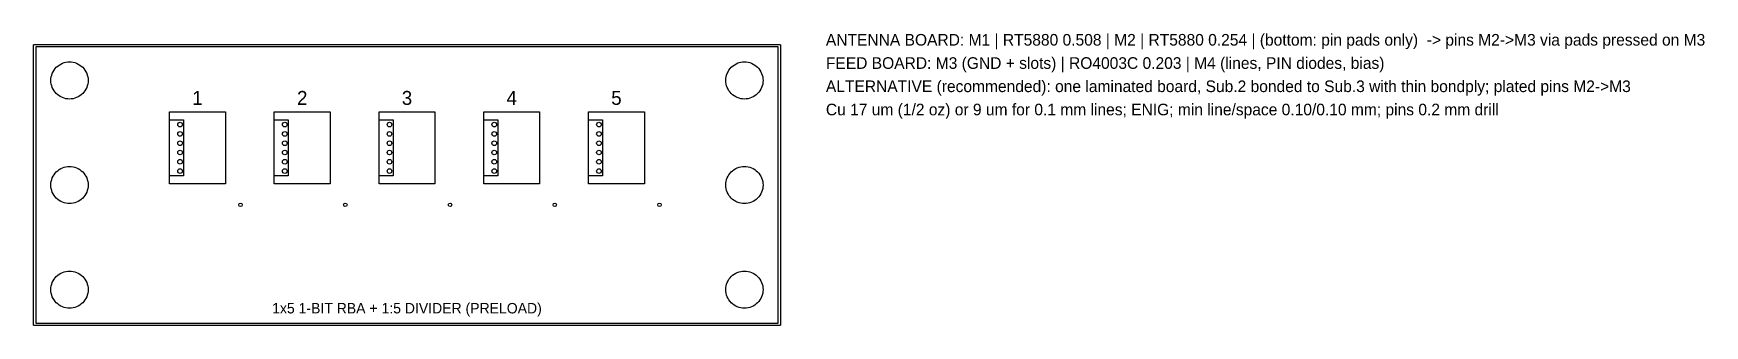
# Model space of a CAD drawing. Header units: millimetres. Extents: x -16.1 to 55.8, y -6 to 6.5.
import ezdxf
from ezdxf.enums import TextEntityAlignment as Align

# ---------------------------------------------------------------- set-up
doc = ezdxf.new("R2010")
doc.units = ezdxf.units.MM
for name, color, linetype in [('ANT_OUTLINE', 8, 'Continuous'), ('FAB', 9, 'Continuous'), ('M1', 1, 'Continuous'), ('M2', 30, 'Continuous'), ('NPTH', 9, 'Continuous'), ('SILK_M1', 7, 'Continuous'), ('VIA', 6, 'Continuous')]:
    doc.layers.add(name, color=color, linetype=linetype)

msp = doc.modelspace()

# ---------------------------------------------------------------- linework, layer by layer
at = {"layer": 'ANT_OUTLINE'}
for points in [[(16, -6.05), (-16, -6.05), (-16.005, -6.05), (-16.01, -6.049), (-16.015, -6.048), (-16.019, -6.046), (-16.024, -6.044), (-16.028, -6.042), (-16.032, -6.039), (-16.035, -6.035), (-16.039, -6.032), (-16.042, -6.028), (-16.044, -6.024), (-16.046, -6.019), (-16.048, -6.015), (-16.049, -6.01), (-16.05, -6.005), (-16.05, -6), (-16.05, 6), (-16.05, 6.005), (-16.049, 6.01), (-16.048, 6.015), (-16.046, 6.019), (-16.044, 6.024), (-16.042, 6.028), (-16.039, 6.032), (-16.035, 6.035), (-16.032, 6.039), (-16.028, 6.042), (-16.024, 6.044), (-16.019, 6.046), (-16.015, 6.048), (-16.01, 6.049), (-16.005, 6.05), (-16, 6.05), (16, 6.05), (16.005, 6.05), (16.01, 6.049), (16.015, 6.048), (16.019, 6.046), (16.024, 6.044), (16.028, 6.042), (16.032, 6.039), (16.035, 6.035), (16.039, 6.032), (16.042, 6.028), (16.044, 6.024), (16.046, 6.019), (16.048, 6.015), (16.049, 6.01), (16.05, 6.005), (16.05, 6), (16.05, -6), (16.05, -6.005), (16.049, -6.01), (16.048, -6.015), (16.046, -6.019), (16.044, -6.024), (16.042, -6.028), (16.039, -6.032), (16.035, -6.035), (16.032, -6.039), (16.028, -6.042), (16.024, -6.044), (16.019, -6.046), (16.015, -6.048), (16.01, -6.049), (16.005, -6.05)], [(15.95, -5.95), (15.95, 5.95), (-15.95, 5.95), (-15.95, -5.95)]]:
    msp.add_lwpolyline(points, close=True, dxfattribs=at)
at = {"layer": 'M1'}
for points in [[(-10.2, 3.15), (-7.8, 3.15), (-7.8, 0.05), (-10.2, 0.05)], [(-5.7, 3.15), (-3.3, 3.15), (-3.3, 0.05), (-5.7, 0.05)], [(-1.2, 3.15), (1.2, 3.15), (1.2, 0.05), (-1.2, 0.05)], [(5.7, 3.15), (5.7, 0.05), (3.3, 0.05), (3.3, 3.15)], [(10.2, 3.15), (10.2, 0.05), (7.8, 0.05), (7.8, 3.15)]]:
    msp.add_lwpolyline(points, close=True, dxfattribs=at)
at = {"layer": 'M2'}
for points in [[(-10.2, 2.8), (-9.6, 2.8), (-9.6, 0.4), (-10.2, 0.4)], [(-5.7, 2.8), (-5.1, 2.8), (-5.1, 0.4), (-5.7, 0.4)], [(-1.2, 2.8), (-0.6, 2.8), (-0.6, 0.4), (-1.2, 0.4)], [(3.9, 2.8), (3.9, 0.4), (3.3, 0.4), (3.3, 2.8)], [(8.4, 2.8), (8.4, 0.4), (7.8, 0.4), (7.8, 2.8)]]:
    msp.add_lwpolyline(points, close=True, dxfattribs=at)
at = {"layer": 'NPTH'}
for points in [[(-13.734, 4.268), (-13.761, 4.194), (-13.794, 4.123), (-13.835, 4.056), (-13.882, 3.992), (-13.934, 3.934), (-13.992, 3.882), (-14.056, 3.835), (-14.123, 3.794), (-14.194, 3.761), (-14.268, 3.734), (-14.344, 3.715), (-14.422, 3.704), (-14.5, 3.7), (-14.578, 3.704), (-14.656, 3.715), (-14.732, 3.734), (-14.806, 3.761), (-14.877, 3.794), (-14.944, 3.835), (-15.008, 3.882), (-15.066, 3.934), (-15.118, 3.992), (-15.165, 4.056), (-15.206, 4.123), (-15.239, 4.194), (-15.266, 4.268), (-15.285, 4.344), (-15.296, 4.422), (-15.3, 4.5), (-15.296, 4.578), (-15.285, 4.656), (-15.266, 4.732), (-15.239, 4.806), (-15.206, 4.877), (-15.165, 4.944), (-15.118, 5.008), (-15.066, 5.066), (-15.008, 5.118), (-14.944, 5.165), (-14.877, 5.206), (-14.806, 5.239), (-14.732, 5.266), (-14.656, 5.285), (-14.578, 5.296), (-14.5, 5.3), (-14.422, 5.296), (-14.344, 5.285), (-14.268, 5.266), (-14.194, 5.239), (-14.123, 5.206), (-14.056, 5.165), (-13.992, 5.118), (-13.934, 5.066), (-13.882, 5.008), (-13.835, 4.944), (-13.794, 4.877), (-13.761, 4.806), (-13.734, 4.732), (-13.715, 4.656), (-13.704, 4.578), (-13.7, 4.5), (-13.704, 4.422), (-13.715, 4.344)], [(15.266, 4.268), (15.239, 4.194), (15.206, 4.123), (15.165, 4.056), (15.118, 3.992), (15.066, 3.934), (15.008, 3.882), (14.944, 3.835), (14.877, 3.794), (14.806, 3.761), (14.732, 3.734), (14.656, 3.715), (14.578, 3.704), (14.5, 3.7), (14.422, 3.704), (14.344, 3.715), (14.268, 3.734), (14.194, 3.761), (14.123, 3.794), (14.056, 3.835), (13.992, 3.882), (13.934, 3.934), (13.882, 3.992), (13.835, 4.056), (13.794, 4.123), (13.761, 4.194), (13.734, 4.268), (13.715, 4.344), (13.704, 4.422), (13.7, 4.5), (13.704, 4.578), (13.715, 4.656), (13.734, 4.732), (13.761, 4.806), (13.794, 4.877), (13.835, 4.944), (13.882, 5.008), (13.934, 5.066), (13.992, 5.118), (14.056, 5.165), (14.123, 5.206), (14.194, 5.239), (14.268, 5.266), (14.344, 5.285), (14.422, 5.296), (14.5, 5.3), (14.578, 5.296), (14.656, 5.285), (14.732, 5.266), (14.806, 5.239), (14.877, 5.206), (14.944, 5.165), (15.008, 5.118), (15.066, 5.066), (15.118, 5.008), (15.165, 4.944), (15.206, 4.877), (15.239, 4.806), (15.266, 4.732), (15.285, 4.656), (15.296, 4.578), (15.3, 4.5), (15.296, 4.422), (15.285, 4.344)], [(-13.734, -0.232), (-13.761, -0.306), (-13.794, -0.377), (-13.835, -0.444), (-13.882, -0.508), (-13.934, -0.566), (-13.992, -0.618), (-14.056, -0.665), (-14.123, -0.706), (-14.194, -0.739), (-14.268, -0.766), (-14.344, -0.785), (-14.422, -0.796), (-14.5, -0.8), (-14.578, -0.796), (-14.656, -0.785), (-14.732, -0.766), (-14.806, -0.739), (-14.877, -0.706), (-14.944, -0.665), (-15.008, -0.618), (-15.066, -0.566), (-15.118, -0.508), (-15.165, -0.444), (-15.206, -0.377), (-15.239, -0.306), (-15.266, -0.232), (-15.285, -0.156), (-15.296, -0.078), (-15.3, 0), (-15.296, 0.078), (-15.285, 0.156), (-15.266, 0.232), (-15.239, 0.306), (-15.206, 0.377), (-15.165, 0.444), (-15.118, 0.508), (-15.066, 0.566), (-15.008, 0.618), (-14.944, 0.665), (-14.877, 0.706), (-14.806, 0.739), (-14.732, 0.766), (-14.656, 0.785), (-14.578, 0.796), (-14.5, 0.8), (-14.422, 0.796), (-14.344, 0.785), (-14.268, 0.766), (-14.194, 0.739), (-14.123, 0.706), (-14.056, 0.665), (-13.992, 0.618), (-13.934, 0.566), (-13.882, 0.508), (-13.835, 0.444), (-13.794, 0.377), (-13.761, 0.306), (-13.734, 0.232), (-13.715, 0.156), (-13.704, 0.078), (-13.7, 0), (-13.704, -0.078), (-13.715, -0.156)], [(15.285, -0.156), (15.266, -0.232), (15.239, -0.306), (15.206, -0.377), (15.165, -0.444), (15.118, -0.508), (15.066, -0.566), (15.008, -0.618), (14.944, -0.665), (14.877, -0.706), (14.806, -0.739), (14.732, -0.766), (14.656, -0.785), (14.578, -0.796), (14.5, -0.8), (14.422, -0.796), (14.344, -0.785), (14.268, -0.766), (14.194, -0.739), (14.123, -0.706), (14.056, -0.665), (13.992, -0.618), (13.934, -0.566), (13.882, -0.508), (13.835, -0.444), (13.794, -0.377), (13.761, -0.306), (13.734, -0.232), (13.715, -0.156), (13.704, -0.078), (13.7, 0), (13.704, 0.078), (13.715, 0.156), (13.734, 0.232), (13.761, 0.306), (13.794, 0.377), (13.835, 0.444), (13.882, 0.508), (13.934, 0.566), (13.992, 0.618), (14.056, 0.665), (14.123, 0.706), (14.194, 0.739), (14.268, 0.766), (14.344, 0.785), (14.422, 0.796), (14.5, 0.8), (14.578, 0.796), (14.656, 0.785), (14.732, 0.766), (14.806, 0.739), (14.877, 0.706), (14.944, 0.665), (15.008, 0.618), (15.066, 0.566), (15.118, 0.508), (15.165, 0.444), (15.206, 0.377), (15.239, 0.306), (15.266, 0.232), (15.285, 0.156), (15.296, 0.078), (15.3, 0), (15.296, -0.078)], [(-13.715, -4.656), (-13.734, -4.732), (-13.761, -4.806), (-13.794, -4.877), (-13.835, -4.944), (-13.882, -5.008), (-13.934, -5.066), (-13.992, -5.118), (-14.056, -5.165), (-14.123, -5.206), (-14.194, -5.239), (-14.268, -5.266), (-14.344, -5.285), (-14.422, -5.296), (-14.5, -5.3), (-14.578, -5.296), (-14.656, -5.285), (-14.732, -5.266), (-14.806, -5.239), (-14.877, -5.206), (-14.944, -5.165), (-15.008, -5.118), (-15.066, -5.066), (-15.118, -5.008), (-15.165, -4.944), (-15.206, -4.877), (-15.239, -4.806), (-15.266, -4.732), (-15.285, -4.656), (-15.296, -4.578), (-15.3, -4.5), (-15.296, -4.422), (-15.285, -4.344), (-15.266, -4.268), (-15.239, -4.194), (-15.206, -4.123), (-15.165, -4.056), (-15.118, -3.992), (-15.066, -3.934), (-15.008, -3.882), (-14.944, -3.835), (-14.877, -3.794), (-14.806, -3.761), (-14.732, -3.734), (-14.656, -3.715), (-14.578, -3.704), (-14.5, -3.7), (-14.422, -3.704), (-14.344, -3.715), (-14.268, -3.734), (-14.194, -3.761), (-14.123, -3.794), (-14.056, -3.835), (-13.992, -3.882), (-13.934, -3.934), (-13.882, -3.992), (-13.835, -4.056), (-13.794, -4.123), (-13.761, -4.194), (-13.734, -4.268), (-13.715, -4.344), (-13.704, -4.422), (-13.7, -4.5), (-13.704, -4.578)], [(15.266, -4.732), (15.239, -4.806), (15.206, -4.877), (15.165, -4.944), (15.118, -5.008), (15.066, -5.066), (15.008, -5.118), (14.944, -5.165), (14.877, -5.206), (14.806, -5.239), (14.732, -5.266), (14.656, -5.285), (14.578, -5.296), (14.5, -5.3), (14.422, -5.296), (14.344, -5.285), (14.268, -5.266), (14.194, -5.239), (14.123, -5.206), (14.056, -5.165), (13.992, -5.118), (13.934, -5.066), (13.882, -5.008), (13.835, -4.944), (13.794, -4.877), (13.761, -4.806), (13.734, -4.732), (13.715, -4.656), (13.704, -4.578), (13.7, -4.5), (13.704, -4.422), (13.715, -4.344), (13.734, -4.268), (13.761, -4.194), (13.794, -4.123), (13.835, -4.056), (13.882, -3.992), (13.934, -3.934), (13.992, -3.882), (14.056, -3.835), (14.123, -3.794), (14.194, -3.761), (14.268, -3.734), (14.344, -3.715), (14.422, -3.704), (14.5, -3.7), (14.578, -3.704), (14.656, -3.715), (14.732, -3.734), (14.806, -3.761), (14.877, -3.794), (14.944, -3.835), (15.008, -3.882), (15.066, -3.934), (15.118, -3.992), (15.165, -4.056), (15.206, -4.123), (15.239, -4.194), (15.266, -4.268), (15.285, -4.344), (15.296, -4.422), (15.3, -4.5), (15.296, -4.578), (15.285, -4.656)]]:
    msp.add_lwpolyline(points, close=True, dxfattribs=at)
at = {"layer": 'VIA'}
for centre, radius in [((-9.75, 2.6), 0.1), ((-9.75, 2.2), 0.1), ((-5.25, 2.6), 0.1), ((-5.25, 2.2), 0.1), ((-0.75, 2.6), 0.1), ((-0.75, 2.2), 0.1), ((3.75, 2.6), 0.1), ((3.75, 2.2), 0.1), ((8.25, 2.6), 0.1), ((8.25, 2.2), 0.1), ((-9.75, 1.8), 0.1), ((-9.75, 1.4), 0.1), ((-5.25, 1.8), 0.1), ((-5.25, 1.4), 0.1), ((-0.75, 1.8), 0.1), ((-0.75, 1.4), 0.1), ((3.75, 1.8), 0.1), ((3.75, 1.4), 0.1), ((8.25, 1.8), 0.1), ((8.25, 1.4), 0.1), ((-9.75, 1), 0.1), ((-5.25, 1), 0.1), ((-0.75, 1), 0.1), ((3.75, 1), 0.1), ((8.25, 1), 0.1), ((-9.75, 0.6), 0.1), ((-5.25, 0.6), 0.1), ((-0.75, 0.6), 0.1), ((3.75, 0.6), 0.1), ((8.25, 0.6), 0.1), ((-7.15, -0.85), 0.075), ((-2.65, -0.85), 0.075), ((1.85, -0.85), 0.075), ((6.35, -0.85), 0.075), ((10.85, -0.85), 0.075)]:
    msp.add_circle(centre, radius, dxfattribs=at)

# ---------------------------------------------------------------- texts
at = {"layer": 'FAB'}
for s, p in [('ANTENNA BOARD: M1 | RT5880 0.508 | M2 | RT5880 0.254 | (bottom: pin pads only)  -> pins M2->M3 via pads pressed on M3', (18, 6)), ('FEED BOARD: M3 (GND + slots) | RO4003C 0.203 | M4 (lines, PIN diodes, bias)', (18, 5)), ('ALTERNATIVE (recommended): one laminated board, Sub.2 bonded to Sub.3 with thin bondply; plated pins M2->M3', (18, 4)), ('Cu 17 um (1/2 oz) or 9 um for 0.1 mm lines; ENIG; min line/space 0.10/0.10 mm; pins 0.2 mm drill', (18, 3))]:
    msp.add_text(s, height=0.5, dxfattribs=at).set_placement(p)
at = {"layer": 'SILK_M1'}
for s, height, p in [('1', 0.6, (-9, 3.75)), ('2', 0.6, (-4.5, 3.75)), ('3', 0.6, (0, 3.75)), ('4', 0.6, (4.5, 3.75)), ('5', 0.6, (9, 3.75)), ('1x5 1-BIT RBA + 1:5 DIVIDER (PRELOAD)', 0.45, (0, -5.3))]:
    msp.add_text(s, height=height, dxfattribs=at).set_placement(p, align=Align.MIDDLE_CENTER)

doc.saveas('drawing.dxf')
